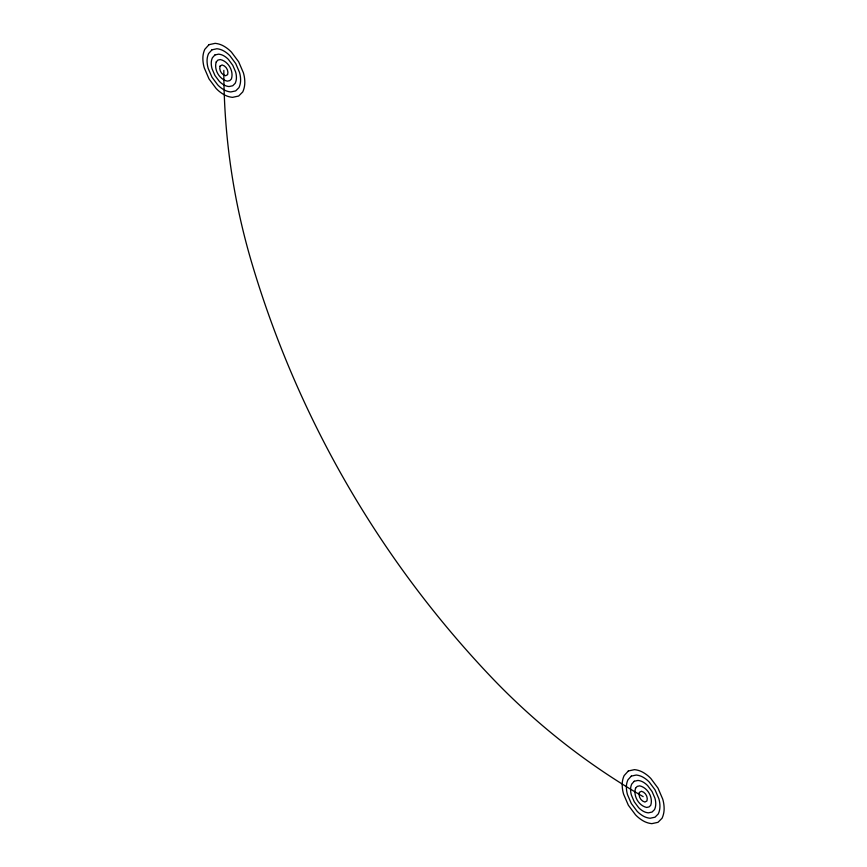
<?xml version="1.0" encoding="UTF-8"?>
<svg xmlns="http://www.w3.org/2000/svg" width="867" height="867" viewBox="0 0 867 867"><rect width="100%" height="100%" fill="white"/><g stroke="black" fill="none" stroke-linecap="round" stroke-linejoin="round"><path stroke-width="1.3" d="M643.162 796.643A677.658 677.658 0 0 1 490.028 675.816A1023.754 1023.754 0 0 1 251.918 263.395A677.658 677.658 0 0 1 223.838 70.357M216.219 61.947C213.791 69.728 219.351 79.363 227.306 81.151L229.766 80.62L231.402 78.984C233.96 71.148 228.4 61.362 220.359 59.552L217.91 60.083L216.219 61.947M220.023 66.152C218.809 70.043 221.594 74.855 225.572 75.754L227.62 74.67C228.899 70.747 226.124 65.859 222.104 64.949L220.023 66.152M635.544 788.233C633.116 796.025 638.686 805.66 646.641 807.448L649.09 806.917L650.738 805.28C653.284 797.434 647.725 787.659 639.694 785.849L637.234 786.38L635.544 788.233M639.358 792.438C638.145 796.339 640.919 801.151 644.896 802.051L646.945 800.967C648.223 797.044 645.449 792.156 641.428 791.246L639.358 792.438M209.012 44.672L204.796 49.332A21.632 21.632 0 0 0 202.867 58.252A33.878 33.878 0 0 0 204.276 67.897L209.012 78.908L216.176 88.521A33.878 33.878 0 0 0 223.838 94.568A21.632 21.632 0 0 0 232.519 97.353L238.663 96.031L242.76 91.924A22.976 22.976 0 0 0 244.808 82.463A33.878 33.878 0 0 0 243.399 72.806L238.663 61.795L231.489 52.183A33.878 33.878 0 0 0 223.838 46.146A21.632 21.632 0 0 0 215.157 43.35L209.012 44.672M211.981 49.809L208.6 53.537A17.307 17.307 0 0 0 207.061 60.668A27.105 27.105 0 0 0 208.188 68.395L211.981 77.196L217.715 84.89A27.105 27.105 0 0 0 223.838 89.724A17.307 17.307 0 0 0 230.785 91.956L235.694 90.894L238.978 87.61A18.38 18.38 0 0 0 240.614 80.035A27.105 27.105 0 0 0 239.487 72.319L235.694 63.508L229.961 55.813A27.105 27.105 0 0 0 223.838 50.99A17.307 17.307 0 0 0 216.891 48.747L211.981 49.809M214.94 54.946L212.415 57.742A12.983 12.983 0 0 0 211.255 63.085A20.331 20.331 0 0 0 212.101 68.883L214.94 75.483L219.243 81.249A20.331 20.331 0 0 0 223.838 84.879A12.983 12.983 0 0 0 229.051 86.559L232.735 85.757L235.195 83.297A13.785 13.785 0 0 0 236.42 77.618A20.331 20.331 0 0 0 235.575 71.82L232.735 65.22L228.433 59.455A20.331 20.331 0 0 0 223.838 55.824A12.983 12.983 0 0 0 218.625 54.155L214.94 54.946M628.337 770.969L624.121 775.629A21.632 21.632 0 0 0 622.192 784.537A33.878 33.878 0 0 0 623.601 794.194L628.337 805.205L635.511 814.817A33.878 33.878 0 0 0 643.162 820.854A21.632 21.632 0 0 0 651.843 823.65L657.988 822.328L662.085 818.22A22.976 22.976 0 0 0 664.133 808.748A33.878 33.878 0 0 0 662.724 799.103L657.988 788.092L650.824 778.479A33.878 33.878 0 0 0 643.162 772.432A21.632 21.632 0 0 0 634.481 769.647L628.337 770.969M631.306 776.106L627.925 779.834A17.307 17.307 0 0 0 626.386 786.965A27.105 27.105 0 0 0 627.513 794.681L631.306 803.492L637.039 811.187A27.105 27.105 0 0 0 643.162 816.01A17.307 17.307 0 0 0 650.109 818.253L655.019 817.191L658.302 813.907A18.38 18.38 0 0 0 659.939 806.332A27.105 27.105 0 0 0 658.812 798.605L655.019 789.804L649.285 782.11A27.105 27.105 0 0 0 643.162 777.276A17.307 17.307 0 0 0 636.215 775.044L631.306 776.106M634.265 781.243L631.74 784.039A12.983 12.983 0 0 0 630.58 789.382A20.331 20.331 0 0 0 631.425 795.18L634.265 801.78L638.567 807.545A20.331 20.331 0 0 0 643.162 811.176A12.983 12.983 0 0 0 648.375 812.845L652.06 812.054L654.52 809.594A13.785 13.785 0 0 0 655.745 803.915A20.331 20.331 0 0 0 654.899 798.117L652.06 791.517L647.757 785.751A20.331 20.331 0 0 0 643.162 782.121A12.983 12.983 0 0 0 637.949 780.441L634.265 781.243"/></g></svg>
